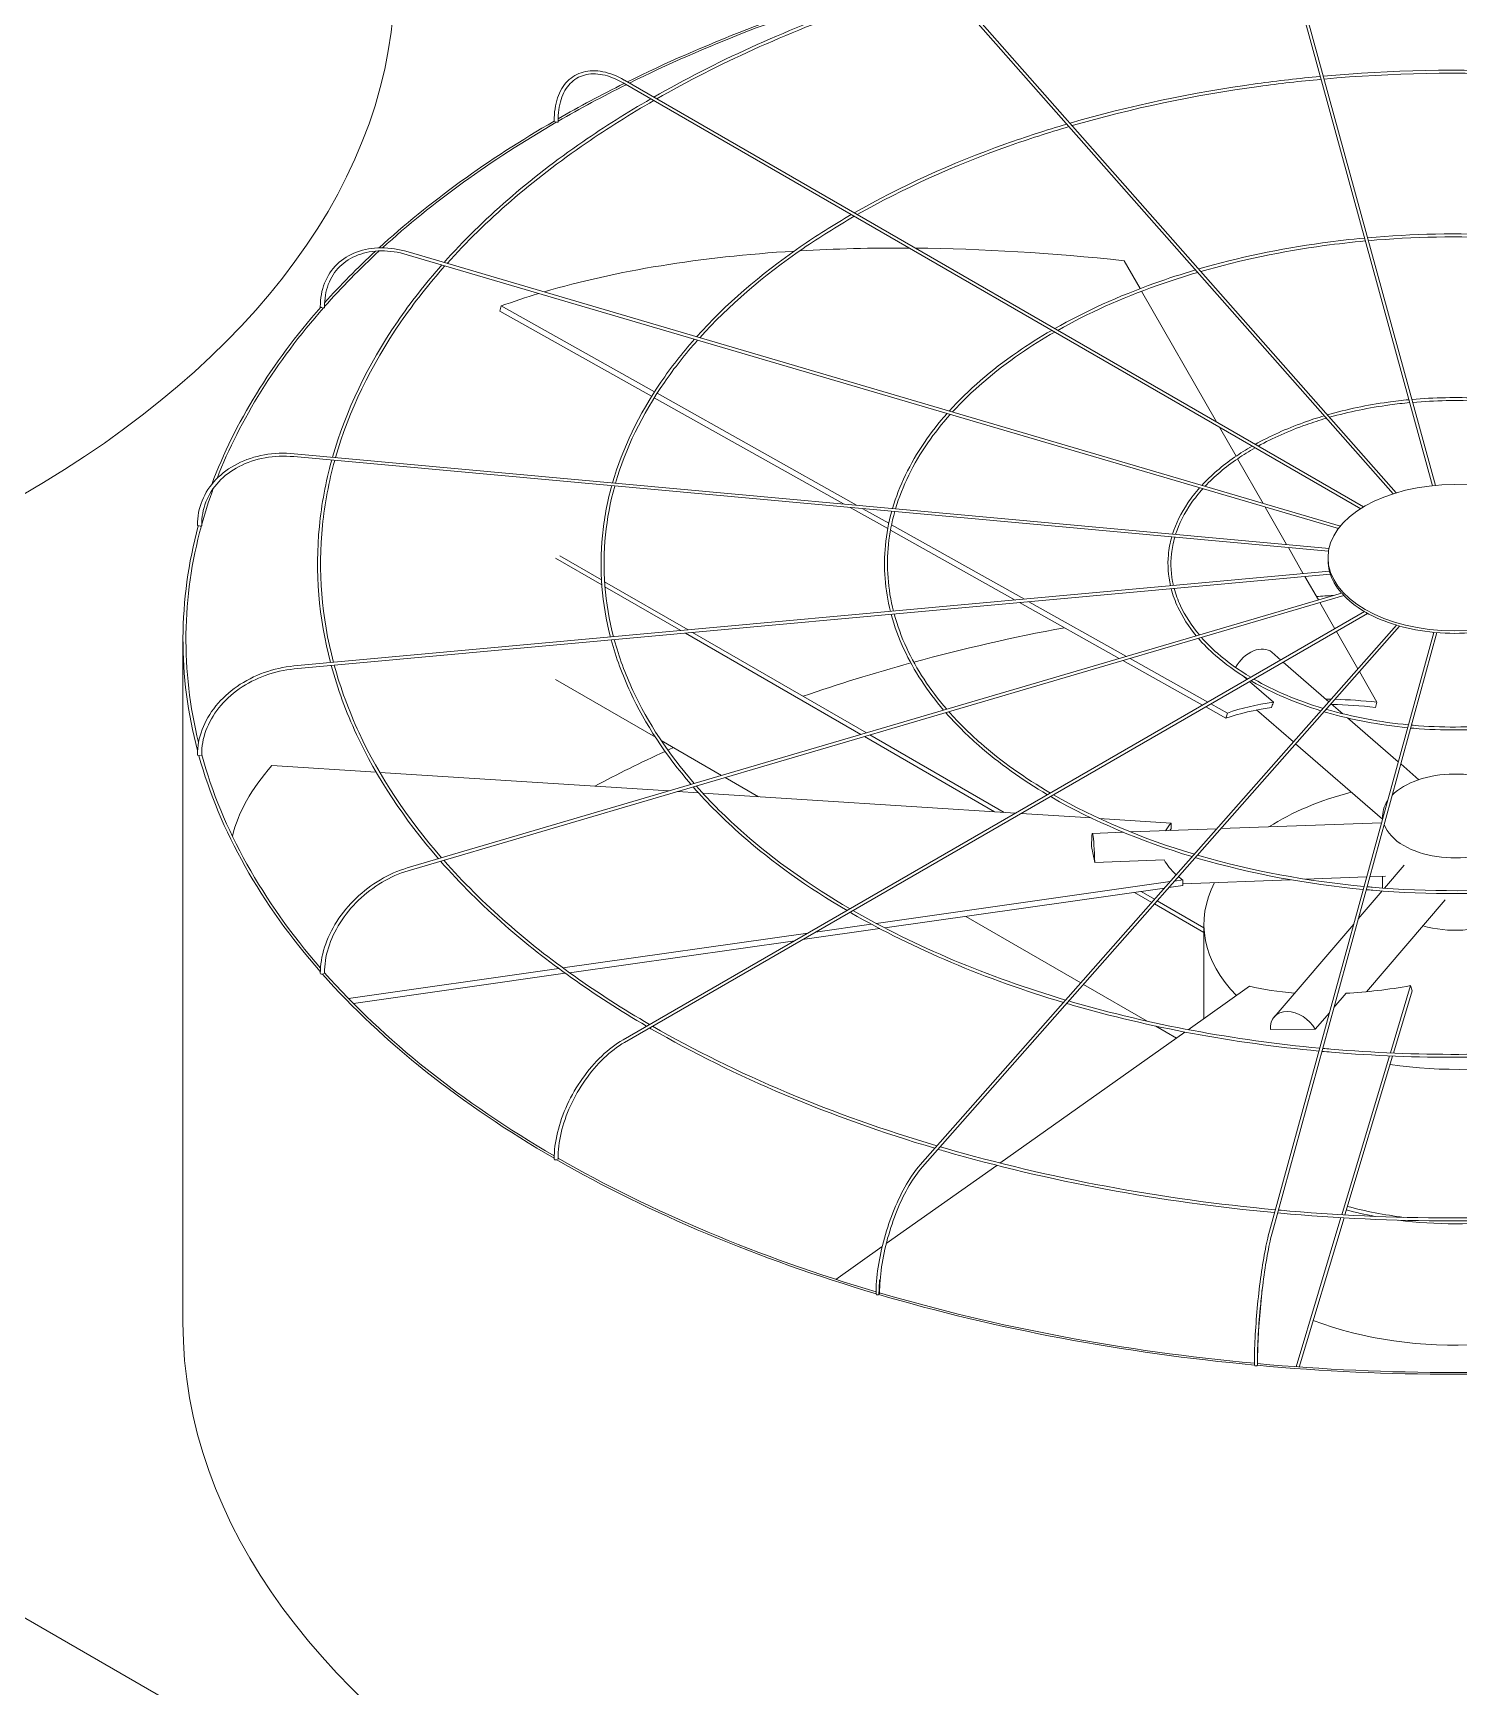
# Model space of a CAD drawing. Header units: millimetres. Extents: x -312439 to 477422, y -331570 to 212570.
# Drawn here: x 358165 to 359340, y 93693 to 95056 of the extents above; entities that cross this region are included whole.
import ezdxf

# ---------------------------------------------------------------- set-up
doc = ezdxf.new("R2010")
doc.units = ezdxf.units.MM

msp = doc.modelspace()

# ---------------------------------------------------------------- linework, layer by layer
at = {"color": 3, "linetype": 'Continuous', "lineweight": 0, "extrusion": (-1.11022e-16, 0.816497, 0.57735)}
for p, q in [((355595.736, 95228.959), (359553.472, 92943.959)), ((359318.466, 94682.788), (359184.111, 95172.545)), ((359320.941, 94683.025), (359186.473, 95173.193)), ((358896.115, 95117.984), (359286.065, 94676.127)), ((358897.952, 95119.605), (359288.629, 94676.923)), ((358652.439, 95016.998), (359261.631, 94665.281)), ((358651.214, 95014.877), (359259.266, 94663.818)), ((359240.953, 94647.376), (358473.328, 94873.192)), ((359242.589, 94649.448), (358474.019, 94875.542)), ((359077.412, 94845.197), (359064.201, 94868.257)), ((359140.377, 94735.287), (359078.644, 94843.045)), ((358549.578, 94826.641), (358550.814, 94830.928)), ((358674.811, 94756.45), (358549.578, 94826.641)), ((358550.814, 94830.928), (358677.138, 94760.125)), ((358679.279, 94758.925), (358843.699, 94666.77)), ((358833.083, 94667.741), (358676.951, 94755.251)), ((359156.54, 94707.073), (359142.798, 94731.061)), ((359232.755, 94628.734), (358379.901, 94706.722)), ((358380.124, 94709.161), (359233.212, 94631.152)), ((359178.802, 94668.213), (359157.762, 94704.941)), ((358869.437, 94647.365), (358838.327, 94664.802)), ((358848.943, 94663.831), (358870.33, 94651.844)), ((359198.2, 94634.354), (359180.562, 94665.142)), ((358872.569, 94650.589), (358982.041, 94589.232)), ((358974.402, 94588.534), (358871.696, 94646.099)), ((358595.682, 94622.952), (358633.741, 94600.978)), ((358633.47, 94605.135), (358599.146, 94624.952)), ((359212.002, 94610.261), (359199.687, 94631.758)), ((359232.346, 94621.399), (359232.346, 94623.399)), ((359233.559, 94612.232), (358379.901, 94534.171)), ((358380.124, 94531.731), (359234.282, 94609.838)), ((359224.387, 94588.642), (359213.341, 94607.923)), ((359243.509, 94594.268), (358473.328, 94367.7)), ((358704.908, 94563.89), (358636.012, 94603.668)), ((358636.314, 94599.493), (358698.927, 94563.343)), ((359245.347, 94592.255), (358474.019, 94365.35)), ((359060.32, 94540.378), (358978.175, 94586.419)), ((358985.814, 94587.117), (359066.146, 94542.092)), ((359238.036, 94564.817), (359225.638, 94586.457)), ((359262.552, 94578.971), (358651.214, 94226.015)), ((358652.439, 94223.894), (359265.029, 94577.573)), ((359288.771, 94567.832), (358896.115, 94122.908)), ((359291.374, 94567.08), (358897.952, 94121.287)), ((358288.503, 93992.975), (358288.503, 94555.863)), ((358702.605, 94561.22), (358847.262, 94477.702)), ((358851.852, 94479.052), (358708.586, 94561.767)), ((359319.509, 94561.905), (359184.111, 94068.347)), ((359321.987, 94561.682), (359186.473, 94067.699)), ((359256.959, 94531.785), (359239.253, 94562.691)), ((359069.134, 94540.418), (359133.393, 94504.401)), ((359185.985, 94545.507), (359193.424, 94539.06)), ((359129.017, 94501.875), (359063.308, 94538.704)), ((359162.787, 94525.654), (359165.753, 94523.084)), ((359195.383, 94537.363), (359233.064, 94504.709)), ((359272.683, 94504.338), (359258.245, 94529.54)), ((358677.938, 94475.462), (358595.682, 94522.952)), ((359167.712, 94521.387), (359187.441, 94504.29)), ((359148.254, 94491.093), (359131.503, 94500.482)), ((359135.879, 94503.008), (359149.489, 94495.38)), ((359234.915, 94503.105), (359244.496, 94494.803)), ((359271.448, 94500.05), (359272.683, 94504.338)), ((359148.254, 94491.093), (359149.489, 94495.38)), ((359173.401, 94497.905), (359203.806, 94471.556)), ((359248.518, 94491.317), (359290.228, 94455.172)), ((358732.521, 94443.948), (358682.676, 94472.726)), ((358850.192, 94476.011), (358957.54, 94414.033)), ((358965.329, 94413.536), (358854.782, 94477.361)), ((359205.657, 94469.952), (359277.261, 94407.902)), ((358447.848, 94446.543), (358361.686, 94452.039)), ((358689.045, 94431.159), (358450.79, 94446.355)), ((359292.28, 94453.393), (359307.217, 94440.45)), ((358713.424, 94429.604), (358696.178, 94430.704)), ((358762.823, 94426.453), (358735.451, 94442.257)), ((358974.948, 94412.923), (358716.943, 94429.379)), ((359036.982, 94408.966), (358979.359, 94412.642)), ((359103.094, 94404.749), (359043.625, 94408.542)), ((359103.189, 94400.082), (359103.094, 94404.749)), ((359144.021, 94400.112), (359276.47, 94405.021)), ((359277.376, 94410.538), (359277.376, 94408.321)), ((359038.099, 94396.186), (359063.576, 94397.13)), ((359069.527, 94397.351), (359140.644, 94399.987)), ((359040.138, 94372.257), (359037.506, 94385.264)), ((359097.367, 94374.378), (359040.138, 94372.257)), ((359278.909, 94351.027), (359295.254, 94370.099)), ((358859.947, 94321.972), (359102.187, 94356.411)), ((359097.464, 94351.059), (358866.934, 94318.285)), ((359089.39, 94341.91), (359078.27, 94348.33)), ((359112.673, 94353.221), (359101.199, 94351.59)), ((359105.923, 94356.942), (359112.578, 94357.888)), ((359112.673, 94353.221), (359112.578, 94357.888)), ((359112.643, 94354.703), (359201.538, 94357.998)), ((359213.796, 94358.453), (359264.208, 94360.321)), ((359257.273, 94325.782), (359276.928, 94348.716)), ((359266.774, 94360.416), (359279.694, 94360.895)), ((359277.376, 94360.809), (359277.376, 94351.139)), ((359072.71, 94347.54), (359087.051, 94339.26)), ((359089.215, 94338.01), (359130.098, 94314.407)), ((359130.098, 94318.407), (359091.554, 94340.66)), ((359263.985, 94265.669), (359328.826, 94341.326)), ((358810.022, 94314.874), (358855.858, 94321.391)), ((359028.587, 94273.014), (358933.728, 94327.781)), ((359130.098, 94243.538), (359130.098, 94321.301)), ((359187.895, 94244.832), (359253.537, 94321.424)), ((358601.749, 94285.265), (358803.522, 94313.95)), ((358792.766, 94307.74), (358607.134, 94281.349)), ((358862.782, 94317.694), (358799.266, 94308.664)), ((358424.913, 94260.124), (358598.287, 94284.772)), ((358603.64, 94280.853), (358428.944, 94256.016)), ((359083.361, 94241.39), (359030.752, 94271.764)), ((359167.682, 94270.161), (359117.189, 94234.395)), ((359283.721, 94215.201), (359300.36, 94270.687)), ((359301.69, 94266.495), (359286.276, 94215.091)), ((359301.69, 94266.495), (359300.36, 94270.687)), ((359237.244, 94252.773), (359247.197, 94264.386)), ((359221.764, 94234.711), (359233.508, 94248.414)), ((359114.417, 94232.432), (358961.956, 94124.438)), ((359107.439, 94227.489), (359090.376, 94237.34)), ((359184.937, 94234.565), (359221.764, 94234.711)), ((359243.736, 94081.855), (359282.996, 94212.781)), ((359285.55, 94212.67), (359246.28, 94081.71)), ((358959.328, 94122.577), (358868.207, 94058.033)), ((359206.156, 93956.533), (359243.012, 94079.443)), ((359245.556, 94079.297), (359208.689, 93956.35)), ((358864.882, 94055.678), (358826.644, 94028.593))]:
    msp.add_line(p, q, dxfattribs=at)
at = {"color": 3, "linetype": 'Continuous', "lineweight": 0}
for centre, major_axis, ratio, start_param, end_param in [((357414.417, 95103.135), (-1048.768, 0), 0.57735027, 0, 3.14159265), ((359337.271, 94555.863), (-1048.768, 0), 0.57735027, 5.18510484, 5.42093263), ((359337.271, 94555.863), (-1046.319, 0), 0.57735027, 5.18527527, 5.42075236), ((359337.271, 94555.863), (-1046.319, 0), 0.57735027, 5.42407254, 5.49730565), ((359337.271, 94555.863), (-1048.768, 0), 0.57735027, 5.42424502, 5.49496708), ((359337.271, 94555.863), (-1048.768, 0), 0.57735027, 5.49938311, 5.72060344), ((359337.271, 94555.863), (-1046.319, 0), 0.57735027, 5.49937067, 5.71908805), ((358595.68, 94983.521), (1.225, 0), 0.57735027, 3.14159265, 4.45055499), ((358596.546, 94983.021), (1.225, 0.016), 0.56830663, 3.91933875, 5.49013508), ((358596.546, 94983.021), (1.225, 0.016), 0.56830663, 5.49013508, 6.28318531), ((359337.271, 94555.863), (-1046.319, 0), 0.57735027, 5.72402786, 5.81143896), ((359337.271, 94555.863), (-1048.768, 0), 0.57735027, 5.72583618, 5.80677108), ((359338.506, 94389.439), (-971.388, 279.904), 0.41303809, 5.42335715, 5.70815224), ((359338.506, 94389.439), (-971.388, 279.904), 0.41303809, 5.31032739, 5.41762277), ((359338.506, 94389.439), (-971.388, 279.904), 0.41303809, 5.11506512, 5.30461302), ((359338.506, 94389.439), (-971.388, 279.904), 0.41303809, 5.71506764, 5.76687966), ((359337.271, 94555.863), (-1048.768, 0), 0.57735027, 5.81359811, 6.07011802), ((359337.271, 94555.863), (-1046.319, 0), 0.57735027, 5.81336511, 6.06128621), ((358402.924, 94830.347), (1.225, 0), 0.57735027, 3.14159265, 4.76471425), ((358404.016, 94830.026), (1.225, 0.021), 0.57151893, 4.23145457, 5.8022509), ((358404.016, 94830.026), (1.225, 0.021), 0.57151893, 5.8022509, 6.28318531), ((359337.271, 94555.863), (-1046.319, 0), 0.57735027, 6.07532621, 6.12502314), ((359337.271, 94555.863), (-1048.768, 0), 0.57735027, 6.12772105, 6.43448057), ((359337.271, 94555.863), (-1046.319, 0), 0.57735027, 6.1272654, 6.42392093), ((358301.587, 94650.28), (1.225, 0), 0.57735027, 3.14159265, 5.07887352), ((358302.796, 94650.17), (1.225, 0.023), 0.57529521, 4.54449158, 6.11528791), ((358302.796, 94650.17), (1.225, 0.023), 0.57529521, 6.11528791, 6.28318531), ((359336.838, 94621.399), (-104.492, 0), 0.57735027, 0, 0.1535113), ((359336.838, 94621.399), (-104.492, 0), 0.57735027, 0.16064797, 0.46767057), ((359336.838, 94621.399), (-104.492, 0), 0.57735027, 0.47480723, 0.78182983), ((359337.271, 93990.975), (1046.319, 0), 0.57735027, 1.66704137, 1.68043487), ((359336.838, 94621.399), (-104.492, 0), 0.57735027, 0.7889665, 1.0959891), ((359336.838, 94621.399), (-104.492, 0), 0.57735027, 1.10312576, 1.41014836), ((359337.271, 93990.975), (1046.319, 0), 0.57735027, 1.88378363, 2.01152702), ((359336.838, 94621.399), (-104.492, 0), 0.57735027, 1.41728503, 1.72430763), ((359171.507, 94528.8), (-14.478, -16.707), 0.67950023, 3.14159265, 5.02860292), ((359337.271, 93990.975), (1046.319, 0), 0.57735027, 2.01409491, 2.11046953), ((359337.271, 94385.152), (-233.097, 67.167), 0.41303809, 5.53223376, 5.76687966), ((359338.506, 94389.439), (233.097, -67.167), 0.41303809, 2.38836611, 2.62528701), ((359338.506, 94389.439), (233.097, -67.167), 0.41303809, 2.14647482, 2.1667574), ((359337.271, 94385.152), (-233.097, 67.167), 0.41303809, 5.11506512, 5.27837519), ((359338.506, 94389.439), (233.097, -67.167), 0.41303809, 1.97347247, 2.1313259), ((358301.587, 94460.947), (1.225, 0), 0.57735027, 3.14159265, 5.39303278), ((359337.271, 94555.863), (-1048.768, 0), 0.57735027, 0.1585854, 0.46892864), ((358302.796, 94461.057), (1.225, 0.023), 0.57926583, 4.8585762, 6.28318531), ((359337.271, 94555.863), (-1046.319, 0), 0.57735027, 0.15790655, 0.46457773), ((359337.271, 93990.975), (1046.319, 0), 0.57735027, 2.24276735, 2.31574628), ((359337.271, 93990.975), (1046.319, 0), 0.57735027, 2.23436866, 2.24000128), ((359337.176, 94389.819), (-1010.701, -20.593), 0.30331876, 6.01219977, 6.20271663), ((359337.271, 94410.538), (-59.895, 0), 0.57735027, 3.69756416, 5.76575409), ((359337.271, 94321.301), (-207.174, 0), 0.57735027, 5.13902547, 5.54737639), ((359337.271, 94410.538), (-59.895, 0), 0.57735027, 5.91432374, 6.33788761), ((359337.176, 94389.819), (-242.531, -4.942), 0.30331876, 6.01219977, 6.09914028), ((359337.271, 94410.538), (-59.895, 0), 0.57735027, 0.20327195, 0.78539816), ((359038.917, 94374.094), (-0.819, 22.092), 0.05230802, 4.627231, 7.32191967), ((359337.271, 94385.152), (-242.531, -4.942), 0.30331876, 6.01219977, 6.0333648), ((359337.271, 94410.538), (-59.895, 0), 0.57735027, 0.78539816, 2.89978042), ((359337.176, 94389.819), (-242.531, -4.942), 0.30331876, 0.14390811, 0.31767721), ((359337.176, 94389.819), (-242.531, -4.942), 0.30331876, 0.34103276, 0.38082901), ((359337.271, 94321.301), (-207.174, 0), 0.57735027, 5.99169836, 6.79713651), ((359337.271, 94350.916), (-59.895, 0), 0.57735027, 1.1079301, 2.23846982), ((358402.924, 94280.88), (1.225, 0), 0.57735027, 3.14159265, 5.70719205), ((359337.271, 94555.863), (-1048.768, 0), 0.57735027, 0.4725868, 0.78374969), ((358404.016, 94281.201), (1.225, 0.021), 0.58304212, 5.17373692, 6.28318531), ((359337.271, 94555.863), (-1046.319, 0), 0.57735027, 0.47175253, 0.78145685), ((359335.941, 94389.344), (-231.216, -73.381), 0.44048996, 0.62708313, 0.83556185), ((359335.941, 94389.344), (-231.216, -73.381), 0.44048996, 1.04197677, 1.27889767), ((359204.681, 94230.446), (16.786, -14.386), 0.73180825, 1.0914656, 3.78615427), ((359337.271, 94321.301), (-207.174, 0), 0.57735027, 1.30817895, 1.9425337), ((358595.68, 94127.706), (1.225, 0), 0.57735027, 3.14159265, 6.02135132), ((359337.271, 94555.863), (-1048.768, 0), 0.57735027, 0.78656596, 1.09808088), ((358596.546, 94128.206), (1.225, 0.017), 0.58625442, 5.48989346, 6.28318531), ((359337.271, 94555.863), (-1046.319, 0), 0.57735027, 0.78587838, 1.09689941), ((359337.271, 94196.795), (-212.072, 0), 0.57735027, 1.13383327, 1.25213937), ((359337.271, 94196.795), (-207.174, 0), 0.57735027, 1.12739667, 1.36460952), ((359337.271, 94196.795), (-212.072, 0), 0.57735027, 1.3476903, 1.79509044), ((358860.985, 94016.418), (-1.225, 0), 0.57735027, 0, 3.14159265), ((359337.271, 94555.863), (-1048.768, 0), 0.57735027, 1.10054445, 1.41220862), ((358861.541, 94017.048), (-1.225, -0.011), 0.58858829, 2.66526492, 3.14159265), ((359337.271, 94555.863), (-1046.319, 0), 0.57735027, 1.10010535, 1.41183726), ((359337.271, 94096.795), (-212.072, 0), 0.57735027, 0.98594125, 2.34464399), ((359337.271, 93992.975), (-1048.768, 0), 0.57735027, 0, 3.14159265), ((359172.87, 93957.911), (-1.225, 0), 0.57735027, 0, 3.14159265), ((359337.271, 94555.863), (-1048.768, 0), 0.57735027, 1.41453598, 1.72626058), ((359173.062, 93958.609), (-1.225, -0.004), 0.58981528, 2.98275574, 3.14159265), ((359337.271, 94555.863), (-1046.319, 0), 0.57735027, 1.41438895, 1.72636573)]:
    msp.add_ellipse(centre, major_axis=major_axis, ratio=ratio, start_param=start_param, end_param=end_param, dxfattribs=at)
msp.add_ellipse((359336.838, 94623.399), major_axis=(-104.492, 0), ratio=0.57735027, dxfattribs=at)
for points, knots in [([(358911.018, 95101.098), (358888.201, 95094.377), (358865.861, 95087.115), (358783.47, 95057.702), (358727.154, 95032.059), (358676.576, 95003.063)], [4.398772282, 4.398772282, 4.398772282, 4.398772282, 4.480777933, 4.480777933, 4.708868502, 4.708868502, 4.708868502, 4.708868502]), ([(358912.807, 95099.071), (358890.085, 95092.4), (358867.837, 95085.192), (358785.681, 95055.965), (358729.496, 95030.469), (358679.031, 95001.645)], [4.39745622, 4.39745622, 4.39745622, 4.39745622, 4.479217897, 4.479217897, 4.707006068, 4.707006068, 4.707006068, 4.707006068]), ([(358594.455, 94983.521), (358594.455, 94990.422), (358595.4, 94996.802), (358599.134, 95007.916), (358601.927, 95012.651), (358609.121, 95019.931), (358613.514, 95022.474), (358623.384, 95025.08), (358628.851, 95025.148), (358640.308, 95022.872), (358646.304, 95020.521), (358652.333, 95017.059), (358652.386, 95017.029), (358652.439, 95016.998)], [3.14159265, 3.14159265, 3.14159265, 3.14159265, 3.45575192, 3.45575192, 3.76991118, 3.76991118, 4.08269654, 4.08269654, 4.39544819, 4.39544819, 4.70960746, 4.70960746, 4.71238898, 4.71238898, 4.71238898, 4.71238898]), ([(358651.214, 95014.877), (358645.465, 95018.197), (358639.739, 95020.438), (358628.942, 95022.578), (358623.876, 95022.479), (358614.872, 95020.024), (358610.927, 95017.675), (358604.436, 95010.902), (358601.894, 95006.468), (358598.514, 94995.88), (358597.681, 94989.73), (358597.771, 94983.038)], [1.57079633, 1.57079633, 1.57079633, 1.57079633, 1.88806437, 1.88806437, 2.20533241, 2.20533241, 2.52260045, 2.52260045, 2.83986849, 2.83986849, 3.15713653, 3.15713653, 3.15713653, 3.15713653]), ([(359225.916, 95020.154), (359208.457, 95018.544), (359191.102, 95016.553), (359120.551, 95006.852), (359068.692, 94995.896), (359019.731, 94981.616)], [4.085383912, 4.085383912, 4.085383912, 4.085383912, 4.160809561, 4.160809561, 4.394762921, 4.394762921, 4.394762921, 4.394762921]), ([(359226.574, 95017.755), (359209.381, 95016.175), (359192.289, 95014.226), (359122.119, 95004.647), (359070.376, 94993.772), (359021.522, 94979.586)], [4.084758769, 4.084758769, 4.084758769, 4.084758769, 4.159183124, 4.159183124, 4.392998475, 4.392998475, 4.392998475, 4.392998475]), ([(359445.282, 95020.38), (359429.433, 95021.808), (359413.5, 95022.923), (359341.185, 95026.539), (359284.264, 95025.414), (359228.394, 95020.38)], [3.772165081, 3.772165081, 3.772165081, 3.772165081, 3.840593344, 3.840593344, 4.081816553, 4.081816553, 4.081816553, 4.081816553]), ([(359444.623, 95017.98), (359429.228, 95019.361), (359413.753, 95020.446), (359341.887, 95024.09), (359284.943, 95022.995), (359229.053, 95017.98)], [3.772797592, 3.772797592, 3.772797592, 3.772797592, 3.839399606, 3.839399606, 4.081184042, 4.081184042, 4.081184042, 4.081184042]), ([(358674.123, 95001.651), (358654.588, 94990.368), (358635.917, 94978.586), (358573.832, 94935.753), (358535.355, 94902.308), (358503.684, 94866.815)], [4.712563603, 4.712563603, 4.712563603, 4.712563603, 4.800982872, 4.800982872, 5.022068239, 5.022068239, 5.022068239, 5.022068239]), ([(358676.573, 95000.236), (358657.083, 94989.021), (358638.452, 94977.31), (358576.411, 94934.677), (358537.944, 94901.371), (358506.286, 94866.05)], [4.710711416, 4.710711416, 4.710711416, 4.710711416, 4.799012884, 4.799012884, 5.020261931, 5.020261931, 5.020261931, 5.020261931]), ([(359017.135, 94980.855), (358999.982, 94975.801), (358983.188, 94970.339), (358921.625, 94948.349), (358879.616, 94929.24), (358841.85, 94907.642)], [4.398901247, 4.398901247, 4.398901247, 4.398901247, 4.481035777, 4.481035777, 4.70761983, 4.70761983, 4.70761983, 4.70761983]), ([(359018.924, 94978.828), (359001.867, 94973.823), (358985.165, 94968.416), (358923.837, 94946.612), (358881.96, 94927.649), (358844.307, 94906.224)], [4.397147207, 4.397147207, 4.397147207, 4.397147207, 4.478956818, 4.478956818, 4.705132161, 4.705132161, 4.705132161, 4.705132161]), ([(358839.394, 94906.231), (358824.671, 94897.728), (358810.6, 94888.846), (358764.241, 94856.841), (358735.574, 94831.958), (358711.924, 94805.557)], [4.712541759, 4.712541759, 4.712541759, 4.712541759, 4.801308866, 4.801308866, 5.020482203, 5.020482203, 5.020482203, 5.020482203]), ([(358841.845, 94904.816), (358827.166, 94896.38), (358813.136, 94887.569), (358766.82, 94855.764), (358738.166, 94831.022), (358714.528, 94804.79)], [4.710072273, 4.710072273, 4.710072273, 4.710072273, 4.798683598, 4.798683598, 5.018063384, 5.018063384, 5.018063384, 5.018063384]), ([(359262.471, 94886.903), (359250.853, 94885.827), (359239.305, 94884.499), (359192.562, 94878.06), (359158.244, 94870.825), (359125.817, 94861.408)], [4.086037534, 4.086037534, 4.086037534, 4.086037534, 4.161210359, 4.161210359, 4.393038284, 4.393038284, 4.393038284, 4.393038284]), ([(359263.129, 94884.504), (359251.777, 94883.459), (359240.492, 94882.173), (359194.131, 94875.855), (359159.929, 94868.701), (359127.61, 94859.377)], [4.08510236, 4.08510236, 4.08510236, 4.08510236, 4.158773218, 4.158773218, 4.390386282, 4.390386282, 4.390386282, 4.390386282]), ([(359408.727, 94887.129), (359398.271, 94888.064), (359387.76, 94888.795), (359339.823, 94891.184), (359302.042, 94890.447), (359264.949, 94887.129)], [3.773286698, 3.773286698, 3.773286698, 3.773286698, 3.840886477, 3.840886477, 4.080694936, 4.080694936, 4.080694936, 4.080694936]), ([(359408.069, 94884.728), (359398.066, 94885.618), (359388.013, 94886.319), (359340.525, 94888.735), (359302.721, 94888.027), (359265.607, 94884.728)], [3.774238416, 3.774238416, 3.774238416, 3.774238416, 3.839097695, 3.839097695, 4.079743218, 4.079743218, 4.079743218, 4.079743218]), ([(358401.7, 94830.347), (358401.7, 94837.276), (358402.897, 94843.875), (358407.599, 94855.752), (358411.104, 94861.027), (358420.066, 94869.694), (358425.52, 94873.084), (358437.803, 94877.649), (358444.63, 94878.825), (358458.983, 94878.876), (358466.506, 94877.752), (358474.019, 94875.542)], [4.71238898, 4.71238898, 4.71238898, 4.71238898, 5.02654825, 5.02654825, 5.34070751, 5.34070751, 5.65486678, 5.65486678, 5.96902604, 5.96902604, 6.28318531, 6.28318531, 6.28318531, 6.28318531]), ([(358473.328, 94873.192), (358466.065, 94875.329), (358458.816, 94876.396), (358445.079, 94876.304), (358438.594, 94875.145), (358427.026, 94870.745), (358421.944, 94867.506), (358413.647, 94859.274), (358410.43, 94854.28), (358406.17, 94842.988), (358405.128, 94836.691), (358405.24, 94830.047)], [0, 0, 0, 0, 0.31726804, 0.31726804, 0.63453608, 0.63453608, 0.95180412, 0.95180412, 1.26907216, 1.26907216, 1.5863402, 1.5863402, 1.5863402, 1.5863402]), ([(358501.887, 94864.791), (358488.4, 94849.519), (358476.166, 94833.874), (358440.61, 94781.965), (358422.658, 94744.459), (358411.809, 94706.264)], [5.026267439, 5.026267439, 5.026267439, 5.026267439, 5.121193451, 5.121193451, 5.33524268, 5.33524268, 5.33524268, 5.33524268]), ([(358504.482, 94864.027), (358491.097, 94848.937), (358478.947, 94833.485), (358443.261, 94781.749), (358425.195, 94744.227), (358414.291, 94706.037)], [5.024480731, 5.024480731, 5.024480731, 5.024480731, 5.118801023, 5.118801023, 5.334410373, 5.334410373, 5.334410373, 5.334410373]), ([(359123.221, 94860.648), (359111.743, 94857.263), (359100.506, 94853.605), (359059.765, 94839.036), (359032.049, 94826.453), (359007.084, 94812.244)], [4.399235311, 4.399235311, 4.399235311, 4.399235311, 4.481549286, 4.481549286, 4.705249353, 4.705249353, 4.705249353, 4.705249353]), ([(359125.01, 94858.621), (359113.627, 94855.286), (359102.482, 94851.682), (359061.978, 94837.298), (359034.395, 94824.861), (359009.545, 94810.823)], [4.396606667, 4.396606667, 4.396606667, 4.396606667, 4.478434088, 4.478434088, 4.701505316, 4.701505316, 4.701505316, 4.701505316]), ([(358710.124, 94803.533), (358699.928, 94791.994), (358690.685, 94780.17), (358664.155, 94741.394), (358650.78, 94713.534), (358642.623, 94685.157)], [5.026073872, 5.026073872, 5.026073872, 5.026073872, 5.121589201, 5.121589201, 5.333322518, 5.333322518, 5.333322518, 5.333322518]), ([(358712.72, 94802.769), (358702.626, 94791.412), (358693.467, 94779.781), (358666.809, 94741.179), (358653.319, 94713.302), (358645.107, 94684.93)], [5.023689806, 5.023689806, 5.023689806, 5.023689806, 5.118400985, 5.118400985, 5.332193335, 5.332193335, 5.332193335, 5.332193335]), ([(359004.626, 94810.834), (358994.728, 94805.117), (358985.271, 94799.144), (358954.634, 94777.964), (358935.768, 94761.631), (358920.134, 94744.307)], [4.712617693, 4.712617693, 4.712617693, 4.712617693, 4.801958432, 4.801958432, 5.017472679, 5.017472679, 5.017472679, 5.017472679]), ([(359007.078, 94809.419), (358997.223, 94803.769), (358987.807, 94797.866), (358957.216, 94776.887), (358938.364, 94760.694), (358922.744, 94743.539)], [4.708914423, 4.708914423, 4.708914423, 4.708914423, 4.798024648, 4.798024648, 5.013814843, 5.013814843, 5.013814843, 5.013814843]), ([(359299.026, 94753.653), (359293.25, 94753.111), (359287.509, 94752.445), (359264.575, 94749.269), (359247.797, 94745.754), (359231.905, 94741.198)], [4.08798608, 4.08798608, 4.08798608, 4.08798608, 4.162397179, 4.162397179, 4.387898946, 4.387898946, 4.387898946, 4.387898946]), ([(359299.684, 94751.254), (359294.174, 94750.743), (359288.696, 94750.119), (359266.145, 94747.063), (359249.484, 94743.627), (359233.701, 94739.163)], [4.086130867, 4.086130867, 4.086130867, 4.086130867, 4.157537531, 4.157537531, 4.382563309, 4.382563309, 4.382563309, 4.382563309]), ([(359372.172, 94753.877), (359367.109, 94754.32), (359362.022, 94754.668), (359338.462, 94755.83), (359319.82, 94755.479), (359301.504, 94753.877)], [3.776630452, 3.776630452, 3.776630452, 3.776630452, 3.841752063, 3.841752063, 4.077351182, 4.077351182, 4.077351182, 4.077351182]), ([(359371.513, 94751.476), (359366.904, 94751.874), (359362.274, 94752.192), (359339.164, 94753.38), (359320.499, 94753.059), (359302.163, 94751.476)], [3.778551419, 3.778551419, 3.778551419, 3.778551419, 3.838185012, 3.838185012, 4.075430215, 4.075430215, 4.075430215, 4.075430215]), ([(358918.328, 94742.285), (358911.437, 94734.49), (358905.195, 94726.5), (358887.69, 94700.855), (358878.888, 94682.625), (358873.428, 94664.052)], [5.025838542, 5.025838542, 5.025838542, 5.025838542, 5.122377625, 5.122377625, 5.329668134, 5.329668134, 5.329668134, 5.329668134]), ([(358920.925, 94741.52), (358914.135, 94733.908), (358907.977, 94726.111), (358890.347, 94700.64), (358881.432, 94682.393), (358875.915, 94663.824)], [5.022258505, 5.022258505, 5.022258505, 5.022258505, 5.117600339, 5.117600339, 5.327918781, 5.327918781, 5.327918781, 5.327918781]), ([(359229.306, 94740.441), (359223.504, 94738.726), (359217.824, 94736.872), (359197.905, 94729.724), (359184.482, 94723.665), (359172.324, 94716.842)], [4.400230759, 4.400230759, 4.400230759, 4.400230759, 4.483072665, 4.483072665, 4.698193224, 4.698193224, 4.698193224, 4.698193224]), ([(359231.095, 94738.414), (359225.389, 94736.748), (359219.801, 94734.948), (359200.122, 94727.985), (359186.836, 94722.07), (359174.796, 94715.415)], [4.394987895, 4.394987895, 4.394987895, 4.394987895, 4.476861237, 4.476861237, 4.690631098, 4.690631098, 4.690631098, 4.690631098]), ([(358300.362, 94650.28), (358300.362, 94657.225), (358301.693, 94664.055), (358306.889, 94676.797), (358310.751, 94682.707), (358320.608, 94693.022), (358326.6, 94697.425), (358340.118, 94704.308), (358347.641, 94706.787), (358363.487, 94709.594), (358371.807, 94709.922), (358380.124, 94709.161)], [4.71238898, 4.71238898, 4.71238898, 4.71238898, 5.02654825, 5.02654825, 5.34070751, 5.34070751, 5.65486678, 5.65486678, 5.96902604, 5.96902604, 6.28318531, 6.28318531, 6.28318531, 6.28318531]), ([(358379.901, 94706.722), (358371.84, 94707.459), (358363.784, 94707.129), (358348.491, 94704.377), (358341.257, 94701.954), (358328.334, 94695.272), (358322.647, 94691.014), (358313.372, 94681.1), (358309.786, 94675.446), (358305.048, 94663.295), (358303.897, 94656.799), (358304.021, 94650.193)], [0, 0, 0, 0, 0.31726804, 0.31726804, 0.63453608, 0.63453608, 0.95180412, 0.95180412, 1.26907216, 1.26907216, 1.5863402, 1.5863402, 1.5863402, 1.5863402]), ([(358411.137, 94703.865), (358406.14, 94685.764), (358402.732, 94667.513), (358397.248, 94611.733), (358400.325, 94574.033), (358410.091, 94536.931)], [5.339721085, 5.339721085, 5.339721085, 5.339721085, 5.441089183, 5.441089183, 5.648615479, 5.648615479, 5.648615479, 5.648615479]), ([(358413.616, 94703.639), (358408.699, 94685.917), (358405.317, 94668.057), (358399.638, 94612.439), (358402.684, 94574.504), (358412.565, 94537.157)], [5.338921526, 5.338921526, 5.338921526, 5.338921526, 5.438899176, 5.438899176, 5.64936187, 5.64936187, 5.64936187, 5.64936187]), ([(359169.858, 94715.438), (359164.786, 94712.507), (359159.943, 94709.441), (359145.024, 94699.087), (359135.963, 94691.302), (359128.355, 94683.053)], [4.712843699, 4.712843699, 4.712843699, 4.712843699, 4.803888031, 4.803888031, 5.008535494, 5.008535494, 5.008535494, 5.008535494]), ([(359172.312, 94714.021), (359167.282, 94711.158), (359162.48, 94708.164), (359147.615, 94698.01), (359138.572, 94690.364), (359130.982, 94682.28)], [4.705442937, 4.705442937, 4.705442937, 4.705442937, 4.796044704, 4.796044704, 5.001045495, 5.001045495, 5.001045495, 5.001045495]), ([(358641.946, 94682.759), (358638.152, 94669.054), (358635.57, 94655.233), (358631.499, 94613.557), (358633.738, 94585.578), (358640.882, 94558.035)], [5.339283406, 5.339283406, 5.339283406, 5.339283406, 5.441448905, 5.441448905, 5.646435094, 5.646435094, 5.646435094, 5.646435094]), ([(358644.425, 94682.533), (358640.711, 94669.207), (358638.156, 94655.777), (358633.89, 94614.263), (358636.098, 94586.05), (358643.354, 94558.262)], [5.33821232, 5.33821232, 5.33821232, 5.33821232, 5.438530423, 5.438530423, 5.647409525, 5.647409525, 5.647409525, 5.647409525]), ([(359126.532, 94681.036), (359122.946, 94676.986), (359119.706, 94672.83), (359111.222, 94660.315), (359107, 94651.714), (359104.252, 94642.944)], [5.025139852, 5.025139852, 5.025139852, 5.025139852, 5.124718569, 5.124718569, 5.318852702, 5.318852702, 5.318852702, 5.318852702]), ([(359129.133, 94680.271), (359125.647, 94676.403), (359122.489, 94672.44), (359113.889, 94660.102), (359109.556, 94651.483), (359106.749, 94642.716)], [5.01795641, 5.01795641, 5.01795641, 5.01795641, 5.115193837, 5.115193837, 5.315025269, 5.315025269, 5.315025269, 5.315025269]), ([(358872.743, 94661.655), (358870.158, 94652.359), (358868.406, 94642.983), (358865.747, 94615.412), (358867.155, 94597.14), (358871.69, 94579.141)], [5.33857876, 5.33857876, 5.33857876, 5.33857876, 5.442163387, 5.442163387, 5.64226325, 5.64226325, 5.64226325, 5.64226325]), ([(358875.223, 94661.428), (358872.718, 94652.513), (358870.993, 94643.528), (358868.141, 94616.118), (358869.517, 94597.61), (358874.16, 94579.367)], [5.336959594, 5.336959594, 5.336959594, 5.336959594, 5.437790201, 5.437790201, 5.643665153, 5.643665153, 5.643665153, 5.643665153]), ([(359103.54, 94640.55), (359102.164, 94635.666), (359101.243, 94630.735), (359099.993, 94617.269), (359100.577, 94608.702), (359102.523, 94600.249)], [5.336493801, 5.336493801, 5.336493801, 5.336493801, 5.444267704, 5.444267704, 5.629920419, 5.629920419, 5.629920419, 5.629920419]), ([(359106.022, 94640.323), (359104.726, 94635.818), (359103.831, 94631.279), (359102.395, 94617.973), (359102.946, 94609.171), (359104.985, 94600.475)], [5.333180829, 5.333180829, 5.333180829, 5.333180829, 5.43554784, 5.43554784, 5.632366847, 5.632366847, 5.632366847, 5.632366847]), ([(359103.114, 94597.844), (359104.461, 94592.688), (359106.315, 94587.581), (359112.442, 94574.46), (359117.501, 94566.577), (359123.749, 94559.037)], [5.647555853, 5.647555853, 5.647555853, 5.647555853, 5.761093974, 5.761093974, 5.943993783, 5.943993783, 5.943993783, 5.943993783]), ([(359105.588, 94598.07), (359106.86, 94593.298), (359108.581, 94588.562), (359114.574, 94575.607), (359119.793, 94567.525), (359126.311, 94559.791)], [5.650528691, 5.650528691, 5.650528691, 5.650528691, 5.758797505, 5.758797505, 5.950674573, 5.950674573, 5.950674573, 5.950674573]), ([(358872.315, 94576.739), (358874.946, 94566.913), (358878.508, 94557.174), (358890.979, 94530.406), (358901.897, 94513.7), (358915.512, 94497.779)], [5.651173142, 5.651173142, 5.651173142, 5.651173142, 5.760561648, 5.760561648, 5.95641101, 5.95641101, 5.95641101, 5.95641101]), ([(358874.79, 94576.965), (358877.345, 94567.522), (358880.773, 94558.154), (358893.109, 94531.557), (358904.19, 94514.651), (358918.089, 94498.538)], [5.65270674, 5.65270674, 5.65270674, 5.65270674, 5.759411073, 5.759411073, 5.959865306, 5.959865306, 5.959865306, 5.959865306]), ([(358641.517, 94555.634), (358645.43, 94541.138), (358650.699, 94526.769), (358669.515, 94486.355), (358686.298, 94460.826), (358707.296, 94436.528)], [5.652395762, 5.652395762, 5.652395762, 5.652395762, 5.760377777, 5.760377777, 5.960593901, 5.960593901, 5.960593901, 5.960593901]), ([(358643.994, 94555.86), (358647.829, 94541.747), (358652.965, 94527.749), (358671.643, 94487.506), (358688.591, 94461.777), (358709.879, 94437.287)], [5.653428737, 5.653428737, 5.653428737, 5.653428737, 5.759610075, 5.759610075, 5.96292207, 5.96292207, 5.96292207, 5.96292207]), ([(359125.479, 94556.993), (359129.685, 94552.126), (359134.388, 94547.409), (359147.459, 94535.938), (359156.448, 94529.427), (359166.375, 94523.443)], [5.960592691, 5.960592691, 5.960592691, 5.960592691, 6.079635734, 6.079635734, 6.26166654, 6.26166654, 6.26166654, 6.26166654]), ([(359128.065, 94557.754), (359132.027, 94553.248), (359136.433, 94548.868), (359149.324, 94537.57), (359158.561, 94530.93), (359168.803, 94524.845)], [5.967591178, 5.967591178, 5.967591178, 5.967591178, 6.080287214, 6.080287214, 6.268831801, 6.268831801, 6.268831801, 6.268831801]), ([(358300.362, 94460.947), (358300.362, 94467.891), (358301.693, 94474.947), (358306.868, 94488.586), (358310.71, 94495.168), (358320.519, 94507.226), (358326.484, 94512.7), (358339.952, 94522.021), (358347.454, 94525.867), (358363.271, 94531.561), (358371.584, 94533.41), (358379.901, 94534.171)], [4.71238898, 4.71238898, 4.71238898, 4.71238898, 5.02654825, 5.02654825, 5.34070751, 5.34070751, 5.65486678, 5.65486678, 5.96902604, 5.96902604, 6.28318531, 6.28318531, 6.28318531, 6.28318531]), ([(358380.124, 94531.731), (358372.063, 94530.994), (358363.999, 94529.19), (358348.677, 94523.63), (358341.422, 94519.875), (358328.449, 94510.794), (358322.733, 94505.471), (358313.411, 94493.8), (358309.805, 94487.455), (358305.048, 94474.385), (358303.897, 94467.662), (358304.021, 94461.08)], [0, 0, 0, 0, 0.31726804, 0.31726804, 0.63453608, 0.63453608, 0.95180412, 0.95180412, 1.26907216, 1.26907216, 1.5863402, 1.5863402, 1.5863402, 1.5863402]), ([(358410.733, 94534.53), (358415.926, 94515.38), (358422.898, 94496.395), (358448.056, 94442.337), (358470.717, 94407.972), (358499.118, 94375.287)], [5.653093793, 5.653093793, 5.653093793, 5.653093793, 5.7602846, 5.7602846, 5.96276906, 5.96276906, 5.96276906, 5.96276906]), ([(358413.21, 94534.757), (358418.325, 94515.989), (358425.163, 94497.374), (358450.184, 94443.489), (358473.011, 94408.925), (358501.704, 94376.047)], [5.653873117, 5.653873117, 5.653873117, 5.653873117, 5.75970856, 5.75970856, 5.964525032, 5.964525032, 5.964525032, 5.964525032]), ([(359187.441, 94504.29), (359187.35, 94504.097), (359187.262, 94503.903), (359186.608, 94502.433), (359186.147, 94501.162), (359185.797, 94499.947)], [52.47056241, 52.47056241, 52.47056241, 52.47056241, 52.72742849, 52.72742849, 54.42831534, 54.42831534, 54.42831534, 54.42831534]), ([(359230.839, 94498.486), (359231.044, 94498.426), (359231.248, 94498.367), (359252.552, 94492.176), (359275.277, 94487.899), (359298.596, 94485.674)], [0.316175386, 0.316175386, 0.316175386, 0.316175386, 0.319111449, 0.319111449, 0.621557717, 0.621557717, 0.621557717, 0.621557717]), ([(358917.271, 94495.743), (358925.404, 94486.43), (358934.462, 94477.392), (358960.989, 94454.119), (358980.019, 94440.487), (359001.124, 94428.036)], [5.964776177, 5.964776177, 5.964776177, 5.964776177, 6.079826485, 6.079826485, 6.272361792, 6.272361792, 6.272361792, 6.272361792]), ([(358919.861, 94496.505), (358927.748, 94487.552), (358936.507, 94478.85), (358962.853, 94455.753), (358982.135, 94441.993), (359003.562, 94429.443)], [5.968309678, 5.968309678, 5.968309678, 5.968309678, 6.080154143, 6.080154143, 6.276006003, 6.276006003, 6.276006003, 6.276006003]), ([(359229.05, 94496.46), (359229.746, 94496.253), (359230.443, 94496.049), (359252.165, 94489.765), (359274.76, 94485.513), (359297.938, 94483.276)], [0.310941688, 0.310941688, 0.310941688, 0.310941688, 0.320879059, 0.320879059, 0.619731391, 0.619731391, 0.619731391, 0.619731391]), ([(359301.073, 94485.445), (359301.543, 94485.403), (359302.013, 94485.362), (359325.69, 94483.337), (359349.417, 94483.379), (359372.603, 94485.445)], [0.632258371, 0.632258371, 0.632258371, 0.632258371, 0.638337859, 0.638337859, 0.938537956, 0.938537956, 0.938537956, 0.938537956]), ([(359300.415, 94483.045), (359301.291, 94482.966), (359302.168, 94482.889), (359326.298, 94480.873), (359350.049, 94480.95), (359373.261, 94483.045)], [0.630366287, 0.630366287, 0.630366287, 0.630366287, 0.641648359, 0.641648359, 0.94043004, 0.94043004, 0.94043004, 0.94043004]), ([(358709.065, 94434.495), (358721.123, 94420.735), (358734.534, 94407.376), (358774.517, 94372.303), (358803.595, 94351.55), (358835.885, 94332.635)], [5.966185363, 5.966185363, 5.966185363, 5.966185363, 6.079886296, 6.079886296, 6.275955277, 6.275955277, 6.275955277, 6.275955277]), ([(358711.657, 94435.257), (358723.468, 94421.857), (358736.58, 94408.834), (358776.381, 94373.937), (358805.711, 94353.057), (358838.327, 94334.045)], [5.968548703, 5.968548703, 5.968548703, 5.968548703, 6.080105077, 6.080105077, 6.278398486, 6.278398486, 6.278398486, 6.278398486]), ([(359122.965, 94376.253), (359124.066, 94375.927), (359125.169, 94375.605), (359168.759, 94362.98), (359214.486, 94354.432), (359261.383, 94350.023)], [0.312542317, 0.312542317, 0.312542317, 0.312542317, 0.320442121, 0.320442121, 0.624004657, 0.624004657, 0.624004657, 0.624004657]), ([(359124.754, 94378.279), (359125.364, 94378.1), (359125.974, 94377.922), (359169.145, 94365.391), (359215.002, 94356.818), (359262.041, 94352.422)], [0.315168655, 0.315168655, 0.315168655, 0.315168655, 0.319555491, 0.319555491, 0.624932564, 0.624932564, 0.624932564, 0.624932564]), ([(358401.7, 94280.88), (358401.7, 94287.809), (358402.896, 94295.067), (358407.546, 94309.547), (358410.997, 94316.767), (358419.815, 94330.482), (358425.179, 94336.975), (358437.301, 94348.612), (358444.058, 94353.755), (358458.316, 94362.194), (358465.815, 94365.49), (358473.328, 94367.7)], [4.71238898, 4.71238898, 4.71238898, 4.71238898, 5.02654825, 5.02654825, 5.34070751, 5.34070751, 5.65486678, 5.65486678, 5.96902604, 5.96902604, 6.28318531, 6.28318531, 6.28318531, 6.28318531]), ([(358474.019, 94365.35), (358466.756, 94363.213), (358459.482, 94360.009), (358445.649, 94351.777), (358439.093, 94346.752), (358427.361, 94335.387), (358422.189, 94329.05), (358413.747, 94315.708), (358410.479, 94308.705), (358406.17, 94294.747), (358405.128, 94287.796), (358405.24, 94281.222)], [6.28318531, 6.28318531, 6.28318531, 6.28318531, 6.60045335, 6.60045335, 6.91772139, 6.91772139, 7.23498943, 7.23498943, 7.55225747, 7.55225747, 7.86952551, 7.86952551, 7.86952551, 7.86952551]), ([(358500.893, 94373.256), (358516.867, 94355.062), (358534.619, 94337.394), (358588.056, 94290.523), (358627.195, 94262.642), (358670.69, 94237.259)], [5.966968174, 5.966968174, 5.966968174, 5.966968174, 6.07991547, 6.07991547, 6.277817313, 6.277817313, 6.277817313, 6.277817313]), ([(358503.484, 94374.018), (358519.212, 94356.184), (358536.665, 94338.852), (358589.919, 94292.157), (358629.312, 94264.15), (358673.134, 94238.671)], [5.968743918, 5.968743918, 5.968743918, 5.968743918, 6.080079672, 6.080079672, 6.279655045, 6.279655045, 6.279655045, 6.279655045]), ([(359263.86, 94349.794), (359265.635, 94349.633), (359267.412, 94349.478), (359315.754, 94345.415), (359363.334, 94345.572), (359409.816, 94349.794)], [0.629347255, 0.629347255, 0.629347255, 0.629347255, 0.640828535, 0.640828535, 0.941449071, 0.941449071, 0.941449071, 0.941449071]), ([(359264.519, 94352.194), (359265.887, 94352.071), (359267.256, 94351.951), (359315.146, 94347.879), (359362.701, 94348), (359409.158, 94352.194)], [0.630291706, 0.630291706, 0.630291706, 0.630291706, 0.639167998, 0.639167998, 0.940504621, 0.940504621, 0.940504621, 0.940504621]), ([(359016.879, 94256.046), (359018.386, 94255.601), (359019.895, 94255.16), (359085.353, 94236.195), (359154.212, 94223.35), (359224.828, 94216.772)], [0.313079474, 0.313079474, 0.313079474, 0.313079474, 0.320295327, 0.320295327, 0.625438072, 0.625438072, 0.625438072, 0.625438072]), ([(359018.668, 94258.073), (359019.684, 94257.774), (359020.7, 94257.478), (359085.739, 94238.606), (359154.728, 94225.736), (359225.486, 94219.171)], [0.314832487, 0.314832487, 0.314832487, 0.314832487, 0.319703609, 0.319703609, 0.626059979, 0.626059979, 0.626059979, 0.626059979]), ([(358594.455, 94127.706), (358594.455, 94134.606), (358595.4, 94142.025), (358599.075, 94157.204), (358601.803, 94164.961), (358608.779, 94180.074), (358613.024, 94187.427), (358622.624, 94201.024), (358627.978, 94207.265), (358639.286, 94218.037), (358645.238, 94222.565), (358651.214, 94226.015)], [0, 0, 0, 0, 0.31415927, 0.31415927, 0.62831853, 0.62831853, 0.9424778, 0.9424778, 1.25663706, 1.25663706, 1.57079633, 1.57079633, 1.57079633, 1.57079633]), ([(358652.439, 94223.894), (358646.689, 94220.574), (358640.918, 94216.179), (358629.933, 94205.671), (358624.72, 94199.562), (358615.39, 94186.244), (358611.273, 94179.039), (358604.551, 94164.262), (358601.947, 94156.694), (358598.512, 94141.964), (358597.681, 94134.806), (358597.771, 94128.222)], [4.71238898, 4.71238898, 4.71238898, 4.71238898, 5.02965702, 5.02965702, 5.34692506, 5.34692506, 5.6641931, 5.6641931, 5.98146114, 5.98146114, 6.29872918, 6.29872918, 6.29872918, 6.29872918]), ([(359227.306, 94216.544), (359229.98, 94216.301), (359232.656, 94216.066), (359305.209, 94209.956), (359376.618, 94210.194), (359446.37, 94216.544)], [0.629005431, 0.629005431, 0.629005431, 0.629005431, 0.64055333, 0.64055333, 0.941790896, 0.941790896, 0.941790896, 0.941790896]), ([(359227.964, 94218.944), (359230.231, 94218.738), (359232.5, 94218.539), (359304.601, 94212.42), (359375.986, 94212.622), (359445.712, 94218.944)], [0.629634706, 0.629634706, 0.629634706, 0.629634706, 0.639445125, 0.639445125, 0.941161621, 0.941161621, 0.941161621, 0.941161621]), ([(358910.826, 94135.875), (358912.727, 94135.315), (358914.632, 94134.758), (359001.95, 94109.455), (359093.945, 94092.313), (359188.286, 94083.566)], [0.313387228, 0.313387228, 0.313387228, 0.313387228, 0.320221713, 0.320221713, 0.626169744, 0.626169744, 0.626169744, 0.626169744]), ([(358912.615, 94137.902), (358914.025, 94137.488), (358915.437, 94137.076), (359002.336, 94111.866), (359094.462, 94094.699), (359188.944, 94085.965)], [0.314702857, 0.314702857, 0.314702857, 0.314702857, 0.319777688, 0.319777688, 0.626637437, 0.626637437, 0.626637437, 0.626637437]), ([(358859.76, 94016.418), (358859.76, 94023.279), (358860.364, 94030.802), (358862.713, 94046.465), (358864.458, 94054.601), (358868.921, 94070.707), (358871.638, 94078.673), (358877.785, 94093.669), (358881.213, 94100.697), (358888.458, 94113.14), (358892.274, 94118.555), (358896.115, 94122.908)], [4.71238898, 4.71238898, 4.71238898, 4.71238898, 5.02654825, 5.02654825, 5.34070751, 5.34070751, 5.65486678, 5.65486678, 5.96902604, 5.96902604, 6.28318531, 6.28318531, 6.28318531, 6.28318531]), ([(358897.952, 94121.287), (358894.296, 94117.145), (358890.614, 94111.928), (358883.571, 94099.825), (358880.213, 94092.928), (358874.194, 94078.186), (358871.535, 94070.343), (358867.187, 94054.504), (358865.499, 94046.512), (358863.264, 94031.186), (358862.717, 94023.855), (358862.765, 94017.174), (358862.765, 94017.116), (358862.766, 94017.059)], [0, 0, 0, 0, 0.31464476, 0.31464476, 0.63176735, 0.63176735, 0.94903539, 0.94903539, 1.26630343, 1.26630343, 1.58357147, 1.58357147, 1.5863402, 1.5863402, 1.5863402, 1.5863402]), ([(359190.763, 94083.339), (359194.332, 94083.013), (359197.904, 94082.7), (359294.661, 94074.544), (359389.894, 94074.862), (359482.913, 94083.339)], [0.628847379, 0.628847379, 0.628847379, 0.628847379, 0.640415364, 0.640415364, 0.941948948, 0.941948948, 0.941948948, 0.941948948]), ([(359191.422, 94085.738), (359194.583, 94085.451), (359197.748, 94085.173), (359294.053, 94077.008), (359389.262, 94077.29), (359482.254, 94085.738)], [0.62931922, 0.62931922, 0.62931922, 0.62931922, 0.639583767, 0.639583767, 0.941477106, 0.941477106, 0.941477106, 0.941477106]), ([(359171.646, 93957.911), (359171.646, 93964.725), (359171.852, 93972.283), (359172.658, 93988.164), (359173.257, 93996.483), (359174.789, 94013.075), (359175.722, 94021.345), (359177.832, 94037.034), (359179.008, 94044.451), (359181.491, 94057.715), (359182.798, 94063.56), (359184.111, 94068.347)], [4.71238898, 4.71238898, 4.71238898, 4.71238898, 5.02654825, 5.02654825, 5.34070751, 5.34070751, 5.65486678, 5.65486678, 5.96902604, 5.96902604, 6.28318531, 6.28318531, 6.28318531, 6.28318531]), ([(359186.473, 94067.699), (359185.2, 94063.059), (359183.92, 94057.336), (359181.478, 94044.275), (359180.315, 94036.926), (359178.234, 94021.374), (359177.315, 94013.172), (359175.813, 93996.736), (359175.23, 93988.504), (359174.458, 93972.835), (359174.269, 93965.401), (359174.286, 93958.697), (359174.287, 93958.655), (359174.287, 93958.613)], [6.28318531, 6.28318531, 6.28318531, 6.28318531, 6.59845219, 6.59845219, 6.91572023, 6.91572023, 7.23298827, 7.23298827, 7.55025631, 7.55025631, 7.86752435, 7.86752435, 7.86952551, 7.86952551, 7.86952551, 7.86952551]), ([(359174.095, 93957.911), (359174.095, 93964.675), (359174.3, 93972.195), (359175.103, 93988.003), (359175.699, 93996.29), (359176.96, 94009.949), (359177.529, 94015.335), (359178.157, 94020.596)], [4.71238898, 4.71238898, 4.71238898, 4.71238898, 5.026548246, 5.026548246, 5.340707511, 5.340707511, 5.545847126, 5.545847126, 5.545847126, 5.545847126])]:
    msp.add_open_spline(points, degree=3, knots=knots, dxfattribs=at)
for points in [[(359168.789, 94522.009), (359169.17, 94521.786), (359169.551, 94521.565), (359169.934, 94521.344)], [(359169.934, 94521.344), (359186.578, 94511.734), (359205.701, 94503.583), (359226.469, 94497.237)], [(359171.235, 94523.421), (359187.961, 94513.773), (359207.261, 94505.59), (359228.251, 94499.256)], [(359003.556, 94426.611), (359003.937, 94426.389), (359004.319, 94426.168), (359004.702, 94425.947)], [(359004.702, 94425.947), (359038.65, 94406.347), (359077.81, 94389.788), (359120.377, 94377.023)], [(359006.003, 94428.024), (359040.032, 94408.387), (359079.37, 94391.797), (359122.163, 94379.046)], [(358838.323, 94331.214), (358838.705, 94330.993), (358839.088, 94330.771), (358839.47, 94330.55)], [(358839.47, 94330.55), (358890.721, 94300.961), (358949.921, 94275.994), (359014.29, 94256.813)], [(358840.771, 94332.628), (358892.103, 94303), (358951.481, 94278.004), (359016.076, 94258.838)], [(358673.131, 94235.84), (358673.5, 94235.626), (358673.869, 94235.413), (358674.239, 94235.199)], [(358674.239, 94235.199), (358742.801, 94195.615), (358822.051, 94162.238), (358908.236, 94136.642)], [(358675.579, 94237.254), (358744.214, 94197.642), (358823.629, 94164.243), (358910.023, 94138.667)], [(358862.21, 94016.418), (358862.21, 94020.179), (358862.394, 94024.155), (358862.761, 94028.284)]]:
    msp.add_open_spline(points, degree=3, dxfattribs=at)

doc.saveas('drawing.dxf')
